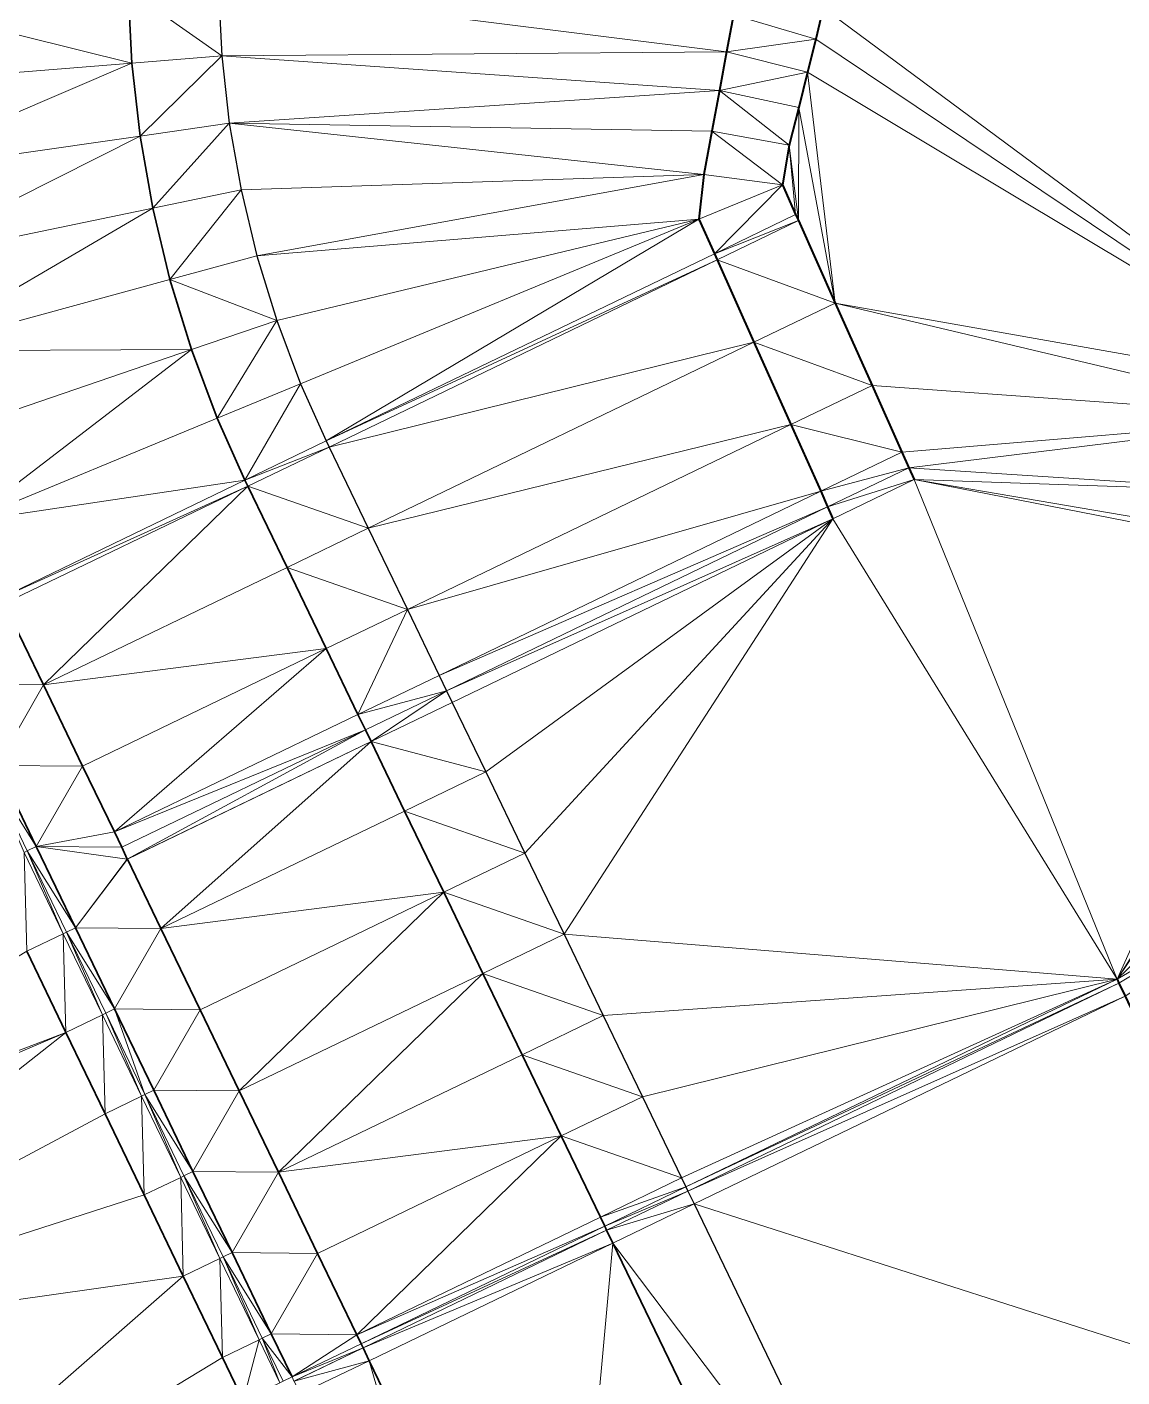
# Model space of a CAD drawing. Header units: metres. Extents: x 246428 to 246884, y 7418966 to 7419490.
# Drawn here: x 246544.58 to 246556.72, y 7419355.31 to 7419370.28 of the extents above; entities that cross this region are included whole.
import ezdxf

# ---------------------------------------------------------------- set-up
doc = ezdxf.new("R2010")
doc.units = ezdxf.units.M
doc.linetypes.add('blank name', pattern=[0])
doc.linetypes.add('HIDDEN', pattern=[9.525, 6.35, -3.175])
doc.layers.add('_12D_UNMAPPED', color=7, linetype='Continuous')
for name, color, linetype, lineweight in [('BATTER', 250, 'HIDDEN', 25), ('DRAINAGE_SWALE', 7, 'CHANNEL_DASHDOT_X4', 40), ('MISC_PATHS', 7, 'Continuous', 35)]:
    doc.layers.add(name, color=color, linetype=linetype, lineweight=lineweight)
for name, color, linetype, lineweight, true_color in [('KERB_BACK', 7, 'Continuous', 35, 0x5fd2ff), ('KERB_LINE', 7, 'Continuous', 18, 0xb9b9b9), ('KERB_LIP', 7, 'Continuous', 35, 0x5fd2ff), ('KERB_TOP', 7, 'Continuous', 18, 0xb9b9b9)]:
    doc.layers.add(name, color=color, linetype=linetype, lineweight=lineweight, true_color=true_color)
doc.styles.get("Standard").update_dxf_attribs({"font": 'romans.shx', "width": 0.65})
doc.linetypes.add('CHANNEL_DASHDOT_X4', pattern='A,6,-1,1,-1,0.004,[">",Standard,S=4,R=0,X=0,Y=-1.7144],0.004,1,-1,6,-1,1,-1', length=20.008)

msp = doc.modelspace()

# ---------------------------------------------------------------- linework, layer by layer
at = {"layer": '_12D_UNMAPPED', "color": 3, "linetype": 'blank name', "lineweight": 0}
for points in [[(246553.407, 7419370.499, 30.728), (246561.942, 7419373.745, 31.855), (246559.17, 7419366.228, 31.696)], [(246545.7, 7419370.696, 31.762), (246546.7, 7419370.714, 31.752), (246546.737, 7419369.964, 31.742)], [(246546.7, 7419370.714, 31.752), (246552.41, 7419370.419, 30.708), (246552.334, 7419370.009, 30.682)], [(246546.737, 7419369.964, 31.742), (246546.7, 7419370.714, 31.752), (246552.334, 7419370.009, 30.682)], [(246542.701, 7419370.642, 31.822), (246545.7, 7419370.696, 31.762), (246545.74, 7419369.884, 31.752)], [(246542.75, 7419369.644, 31.812), (246542.701, 7419370.642, 31.822), (246545.74, 7419369.884, 31.752)], [(246545.74, 7419369.884, 31.752), (246545.7, 7419370.696, 31.762), (246546.737, 7419369.964, 31.742)], [(246552.334, 7419370.009, 30.682), (246552.41, 7419370.419, 30.708), (246553.324, 7419370.15, 30.702)], [(246552.41, 7419370.419, 30.708), (246553.407, 7419370.499, 30.728), (246553.324, 7419370.15, 30.702)], [(246553.324, 7419370.15, 30.702), (246553.407, 7419370.499, 30.728), (246559.17, 7419366.228, 31.696)], [(246552.334, 7419370.009, 30.682), (246553.324, 7419370.15, 30.702), (246553.234, 7419369.783, 30.675)], [(246553.234, 7419369.783, 30.675), (246553.324, 7419370.15, 30.702), (246559.17, 7419366.228, 31.696)], [(246545.83, 7419369.076, 31.742), (246545.74, 7419369.884, 31.752), (246546.737, 7419369.964, 31.742)], [(246545.83, 7419369.076, 31.742), (246546.737, 7419369.964, 31.742), (246546.82, 7419369.218, 31.732)], [(246546.737, 7419369.964, 31.742), (246552.334, 7419370.009, 30.682), (246552.255, 7419369.58, 30.655)], [(246546.82, 7419369.218, 31.732), (246546.737, 7419369.964, 31.742), (246552.255, 7419369.58, 30.655)], [(246552.255, 7419369.58, 30.655), (246552.334, 7419370.009, 30.682), (246553.234, 7419369.783, 30.675)], [(246542.861, 7419368.65, 31.802), (246542.75, 7419369.644, 31.812), (246545.74, 7419369.884, 31.752)], [(246542.861, 7419368.65, 31.802), (246545.74, 7419369.884, 31.752), (246545.83, 7419369.076, 31.742)], [(246552.255, 7419369.58, 30.655), (246553.234, 7419369.783, 30.675), (246553.137, 7419369.393, 30.646)], [(246553.137, 7419369.393, 30.646), (246553.234, 7419369.783, 30.675), (246553.54, 7419367.224, 30.49)], [(246553.54, 7419367.224, 30.49), (246553.234, 7419369.783, 30.675), (246559.17, 7419366.228, 31.696)], [(246546.82, 7419369.218, 31.732), (246552.255, 7419369.58, 30.655), (246552.172, 7419369.129, 30.626)], [(246552.172, 7419369.129, 30.626), (246552.255, 7419369.58, 30.655), (246553.03, 7419368.974, 30.615)], [(246552.255, 7419369.58, 30.655), (246553.137, 7419369.393, 30.646), (246553.03, 7419368.974, 30.615)], [(246553.03, 7419368.974, 30.615), (246553.137, 7419369.393, 30.646), (246553.132, 7419368.138, 30.553)], [(246553.132, 7419368.138, 30.553), (246553.137, 7419369.393, 30.646), (246553.54, 7419367.224, 30.49)], [(246545.971, 7419368.275, 31.732), (246545.83, 7419369.076, 31.742), (246546.82, 7419369.218, 31.732)], [(246545.971, 7419368.275, 31.732), (246546.82, 7419369.218, 31.732), (246546.95, 7419368.478, 31.722)], [(246546.95, 7419368.478, 31.722), (246546.82, 7419369.218, 31.732), (246552.084, 7419368.65, 30.595)], [(246546.82, 7419369.218, 31.732), (246552.172, 7419369.129, 30.626), (246552.084, 7419368.65, 30.595)], [(246543.034, 7419367.665, 31.792), (246542.861, 7419368.65, 31.802), (246545.83, 7419369.076, 31.742)], [(246543.034, 7419367.665, 31.792), (246545.83, 7419369.076, 31.742), (246545.971, 7419368.275, 31.732)], [(246552.084, 7419368.65, 30.595), (246552.172, 7419369.129, 30.626), (246552.954, 7419368.535, 30.584)], [(246552.172, 7419369.129, 30.626), (246553.03, 7419368.974, 30.615), (246552.954, 7419368.535, 30.584)], [(246552.954, 7419368.535, 30.584), (246553.03, 7419368.974, 30.615), (246553.101, 7419368.205, 30.557)], [(246553.101, 7419368.205, 30.557), (246553.03, 7419368.974, 30.615), (246553.132, 7419368.138, 30.553)], [(246547.125, 7419367.749, 31.712), (246546.95, 7419368.478, 31.722), (246552.084, 7419368.65, 30.595)], [(246547.125, 7419367.749, 31.712), (246552.084, 7419368.65, 30.595), (246552.029, 7419368.154, 30.564)], [(246552.029, 7419368.154, 30.564), (246552.084, 7419368.65, 30.595), (246552.954, 7419368.535, 30.584)], [(246546.161, 7419367.485, 31.722), (246545.971, 7419368.275, 31.732), (246546.95, 7419368.478, 31.722)], [(246546.161, 7419367.485, 31.722), (246546.95, 7419368.478, 31.722), (246547.125, 7419367.749, 31.712)], [(246552.201, 7419367.771, 30.537), (246552.029, 7419368.154, 30.564), (246552.954, 7419368.535, 30.584)], [(246552.201, 7419367.771, 30.537), (246552.954, 7419368.535, 30.584), (246553.101, 7419368.205, 30.557)], [(246543.267, 7419366.693, 31.782), (246543.034, 7419367.665, 31.792), (246545.971, 7419368.275, 31.732)], [(246543.267, 7419366.693, 31.782), (246545.971, 7419368.275, 31.732), (246546.161, 7419367.485, 31.722)], [(246552.201, 7419367.771, 30.537), (246553.101, 7419368.205, 30.557), (246553.132, 7419368.138, 30.553)], [(246547.346, 7419367.031, 31.702), (246547.125, 7419367.749, 31.712), (246552.029, 7419368.154, 30.564)], [(246547.611, 7419366.329, 31.692), (246547.346, 7419367.031, 31.702), (246552.029, 7419368.154, 30.564)], [(246547.895, 7419365.694, 31.683), (246547.611, 7419366.329, 31.692), (246552.029, 7419368.154, 30.564)], [(246547.895, 7419365.694, 31.683), (246552.029, 7419368.154, 30.564), (246552.201, 7419367.771, 30.537)], [(246552.231, 7419367.703, 30.533), (246552.201, 7419367.771, 30.537), (246553.132, 7419368.138, 30.553)], [(246552.231, 7419367.703, 30.533), (246553.132, 7419368.138, 30.553), (246553.54, 7419367.224, 30.49)], [(246546.161, 7419367.485, 31.722), (246547.125, 7419367.749, 31.712), (246547.346, 7419367.031, 31.702)], [(246547.895, 7419365.694, 31.683), (246552.201, 7419367.771, 30.537), (246552.231, 7419367.703, 30.533)], [(246547.927, 7419365.627, 31.682), (246547.895, 7419365.694, 31.683), (246552.231, 7419367.703, 30.533)], [(246547.927, 7419365.627, 31.682), (246552.231, 7419367.703, 30.533), (246552.639, 7419366.79, 30.47)], [(246552.639, 7419366.79, 30.47), (246552.231, 7419367.703, 30.533), (246553.54, 7419367.224, 30.49)], [(246543.267, 7419366.693, 31.782), (246546.161, 7419367.485, 31.722), (246546.4, 7419366.708, 31.712)], [(246546.4, 7419366.708, 31.712), (246546.161, 7419367.485, 31.722), (246547.346, 7419367.031, 31.702)], [(246552.639, 7419366.79, 30.47), (246553.54, 7419367.224, 30.49), (246553.949, 7419366.311, 30.475)], [(246553.949, 7419366.311, 30.475), (246553.54, 7419367.224, 30.49), (246558.88, 7419365.956, 31.695)], [(246558.88, 7419365.956, 31.695), (246553.54, 7419367.224, 30.49), (246559.17, 7419366.228, 31.696)], [(246546.686, 7419365.947, 31.702), (246546.4, 7419366.708, 31.712), (246547.346, 7419367.031, 31.702)], [(246546.686, 7419365.947, 31.702), (246547.346, 7419367.031, 31.702), (246547.611, 7419366.329, 31.692)], [(246543.561, 7419365.737, 31.772), (246543.267, 7419366.693, 31.782), (246546.4, 7419366.708, 31.712)], [(246543.914, 7419364.802, 31.762), (246543.561, 7419365.737, 31.772), (246546.4, 7419366.708, 31.712)], [(246543.914, 7419364.802, 31.762), (246546.4, 7419366.708, 31.712), (246546.686, 7419365.947, 31.702)], [(246548.361, 7419364.727, 31.672), (246547.927, 7419365.627, 31.682), (246552.639, 7419366.79, 30.47)], [(246548.361, 7419364.727, 31.672), (246552.639, 7419366.79, 30.47), (246553.048, 7419365.877, 30.455)], [(246553.048, 7419365.877, 30.455), (246552.639, 7419366.79, 30.47), (246553.949, 7419366.311, 30.475)], [(246546.994, 7419365.26, 31.693), (246546.686, 7419365.947, 31.702), (246547.611, 7419366.329, 31.692)], [(246546.994, 7419365.26, 31.693), (246547.611, 7419366.329, 31.692), (246547.895, 7419365.694, 31.683)], [(246553.048, 7419365.877, 30.455), (246553.949, 7419366.311, 30.475), (246554.28, 7419365.57, 30.5)], [(246554.28, 7419365.57, 30.5), (246553.949, 7419366.311, 30.475), (246558.88, 7419365.956, 31.695)], [(246543.914, 7419364.802, 31.762), (246546.686, 7419365.947, 31.702), (246546.994, 7419365.26, 31.693)], [(246554.357, 7419365.398, 30.503), (246554.28, 7419365.57, 30.5), (246558.88, 7419365.956, 31.695)], [(246558.59, 7419365.121, 31.692), (246554.357, 7419365.398, 30.503), (246558.88, 7419365.956, 31.695)], [(246548.795, 7419363.826, 31.662), (246548.361, 7419364.727, 31.672), (246553.048, 7419365.877, 30.455)], [(246548.795, 7419363.826, 31.662), (246553.048, 7419365.877, 30.455), (246553.379, 7419365.136, 30.48)], [(246553.379, 7419365.136, 30.48), (246553.048, 7419365.877, 30.455), (246554.28, 7419365.57, 30.5)], [(246546.994, 7419365.26, 31.693), (246547.895, 7419365.694, 31.683), (246547.927, 7419365.627, 31.682)], [(246547.026, 7419365.193, 31.692), (246546.994, 7419365.26, 31.693), (246547.927, 7419365.627, 31.682)], [(246547.026, 7419365.193, 31.692), (246547.927, 7419365.627, 31.682), (246548.361, 7419364.727, 31.672)], [(246553.379, 7419365.136, 30.48), (246554.28, 7419365.57, 30.5), (246554.357, 7419365.398, 30.503)], [(246553.456, 7419364.964, 30.483), (246553.379, 7419365.136, 30.48), (246554.357, 7419365.398, 30.503)], [(246553.456, 7419364.964, 30.483), (246554.357, 7419365.398, 30.503), (246554.416, 7419365.266, 30.506)], [(246554.416, 7419365.266, 30.506), (246554.357, 7419365.398, 30.503), (246558.59, 7419365.121, 31.692)], [(246544.292, 7419363.956, 31.753), (246543.914, 7419364.802, 31.762), (246546.994, 7419365.26, 31.693)], [(246544.292, 7419363.956, 31.753), (246546.994, 7419365.26, 31.693), (246547.026, 7419365.193, 31.692)], [(246544.324, 7419363.89, 31.752), (246544.292, 7419363.956, 31.753), (246547.026, 7419365.193, 31.692)], [(246544.758, 7419362.989, 31.742), (246544.324, 7419363.89, 31.752), (246547.026, 7419365.193, 31.692)], [(246544.758, 7419362.989, 31.742), (246547.026, 7419365.193, 31.692), (246547.46, 7419364.292, 31.682)], [(246547.46, 7419364.292, 31.682), (246547.026, 7419365.193, 31.692), (246548.361, 7419364.727, 31.672)], [(246553.515, 7419364.832, 30.486), (246553.456, 7419364.964, 30.483), (246554.416, 7419365.266, 30.506)], [(246553.515, 7419364.832, 30.486), (246554.416, 7419365.266, 30.506), (246556.665, 7419359.726, 31.054)], [(246554.416, 7419365.266, 30.506), (246558.781, 7419364.414, 31.685), (246556.665, 7419359.726, 31.054)], [(246558.781, 7419364.414, 31.685), (246554.416, 7419365.266, 30.506), (246558.724, 7419364.533, 31.689)], [(246558.724, 7419364.533, 31.689), (246554.416, 7419365.266, 30.506), (246558.59, 7419365.121, 31.692)], [(246549.148, 7419363.095, 31.654), (246548.795, 7419363.826, 31.662), (246553.379, 7419365.136, 30.48)], [(246549.148, 7419363.095, 31.654), (246553.379, 7419365.136, 30.48), (246553.456, 7419364.964, 30.483)], [(246549.23, 7419362.925, 31.656), (246549.148, 7419363.095, 31.654), (246553.456, 7419364.964, 30.483)], [(246549.23, 7419362.925, 31.656), (246553.456, 7419364.964, 30.483), (246553.515, 7419364.832, 30.486)], [(246547.46, 7419364.292, 31.682), (246548.361, 7419364.727, 31.672), (246548.795, 7419363.826, 31.662)], [(246549.292, 7419362.795, 31.658), (246549.23, 7419362.925, 31.656), (246553.515, 7419364.832, 30.486)], [(246549.292, 7419362.795, 31.658), (246549.292, 7419362.795, 31.658), (246553.515, 7419364.832, 30.486)], [(246549.664, 7419362.025, 31.666), (246549.292, 7419362.795, 31.658), (246553.515, 7419364.832, 30.486)], [(246550.099, 7419361.124, 31.676), (246549.664, 7419362.025, 31.666), (246553.515, 7419364.832, 30.486)], [(246550.533, 7419360.223, 31.686), (246550.099, 7419361.124, 31.676), (246553.515, 7419364.832, 30.486)], [(246550.533, 7419360.223, 31.686), (246553.515, 7419364.832, 30.486), (246556.665, 7419359.726, 31.054)], [(246558.781, 7419364.414, 31.685), (246559.16, 7419363.629, 31.655), (246556.665, 7419359.726, 31.054)], [(246544.758, 7419362.989, 31.742), (246547.46, 7419364.292, 31.682), (246547.895, 7419363.392, 31.672)], [(246547.895, 7419363.392, 31.672), (246547.46, 7419364.292, 31.682), (246548.795, 7419363.826, 31.662)], [(246543.81, 7419362.998, 31.693), (246544.324, 7419363.89, 31.752), (246544.758, 7419362.989, 31.742)], [(246548.247, 7419362.661, 31.664), (246547.895, 7419363.392, 31.672), (246548.795, 7419363.826, 31.662)], [(246548.247, 7419362.661, 31.664), (246548.795, 7419363.826, 31.662), (246549.148, 7419363.095, 31.654)], [(246559.16, 7419363.629, 31.655), (246559.216, 7419363.513, 31.657), (246556.665, 7419359.726, 31.054)], [(246545.192, 7419362.088, 31.732), (246544.758, 7419362.989, 31.742), (246547.895, 7419363.392, 31.672)], [(246545.545, 7419361.358, 31.724), (246545.192, 7419362.088, 31.732), (246547.895, 7419363.392, 31.672)], [(246545.545, 7419361.358, 31.724), (246547.895, 7419363.392, 31.672), (246548.247, 7419362.661, 31.664)], [(246559.216, 7419363.513, 31.657), (246559.65, 7419362.612, 31.672), (246556.665, 7419359.726, 31.054)], [(246548.247, 7419362.661, 31.664), (246549.148, 7419363.095, 31.654), (246549.23, 7419362.925, 31.656)], [(246544.245, 7419362.097, 31.703), (246543.81, 7419362.998, 31.693), (246544.758, 7419362.989, 31.742)], [(246544.245, 7419362.097, 31.703), (246544.758, 7419362.989, 31.742), (246545.192, 7419362.088, 31.732)], [(246548.329, 7419362.491, 31.666), (246548.247, 7419362.661, 31.664), (246549.23, 7419362.925, 31.656)], [(246548.392, 7419362.361, 31.668), (246548.329, 7419362.491, 31.666), (246549.23, 7419362.925, 31.656)], [(246548.392, 7419362.361, 31.668), (246549.23, 7419362.925, 31.656), (246549.292, 7419362.795, 31.658)], [(246548.392, 7419362.361, 31.668), (246548.392, 7419362.361, 31.668), (246549.292, 7419362.795, 31.658)], [(246548.392, 7419362.361, 31.668), (246549.292, 7419362.795, 31.658), (246549.292, 7419362.795, 31.658)], [(246548.392, 7419362.361, 31.668), (246549.292, 7419362.795, 31.658), (246549.664, 7419362.025, 31.666)], [(246545.545, 7419361.358, 31.724), (246548.247, 7419362.661, 31.664), (246548.329, 7419362.491, 31.666)], [(246545.627, 7419361.188, 31.726), (246545.545, 7419361.358, 31.724), (246548.329, 7419362.491, 31.666)], [(246545.689, 7419361.058, 31.728), (246545.627, 7419361.188, 31.726), (246548.329, 7419362.491, 31.666)], [(246545.689, 7419361.058, 31.728), (246548.329, 7419362.491, 31.666), (246548.392, 7419362.361, 31.668)], [(246559.65, 7419362.612, 31.672), (246560.085, 7419361.711, 31.687), (246556.665, 7419359.726, 31.054)], [(246545.69, 7419361.058, 31.728), (246545.689, 7419361.058, 31.728), (246548.392, 7419362.361, 31.668)], [(246546.061, 7419360.287, 31.736), (246545.69, 7419361.058, 31.728), (246548.392, 7419362.361, 31.668)], [(246545.69, 7419361.058, 31.728), (246548.392, 7419362.361, 31.668), (246548.392, 7419362.361, 31.668)], [(246546.061, 7419360.287, 31.736), (246548.392, 7419362.361, 31.668), (246548.763, 7419361.59, 31.676)], [(246548.763, 7419361.59, 31.676), (246548.392, 7419362.361, 31.668), (246549.664, 7419362.025, 31.666)], [(246544.146, 7419362.049, 31.703), (246544.245, 7419362.097, 31.703), (246544.679, 7419361.196, 31.713)], [(246544.544, 7419361.131, 31.563), (246544.146, 7419362.049, 31.703), (246544.58, 7419361.148, 31.713)], [(246544.58, 7419361.148, 31.713), (246544.146, 7419362.049, 31.703), (246544.679, 7419361.196, 31.713)], [(246544.679, 7419361.196, 31.713), (246544.245, 7419362.097, 31.703), (246545.192, 7419362.088, 31.732)], [(246544.679, 7419361.196, 31.713), (246545.192, 7419362.088, 31.732), (246545.545, 7419361.358, 31.724)], [(246548.763, 7419361.59, 31.676), (246549.664, 7419362.025, 31.666), (246550.099, 7419361.124, 31.676)], [(246546.061, 7419360.287, 31.736), (246548.763, 7419361.59, 31.676), (246549.198, 7419360.689, 31.686)], [(246549.198, 7419360.689, 31.686), (246548.763, 7419361.59, 31.676), (246550.099, 7419361.124, 31.676)], [(246556.665, 7419359.726, 31.054), (246560.085, 7419361.711, 31.687), (246556.665, 7419359.726, 31.054)], [(246556.665, 7419359.726, 31.054), (246560.085, 7419361.711, 31.687), (246556.665, 7419359.726, 31.054)], [(246556.665, 7419359.726, 31.054), (246560.085, 7419361.711, 31.687), (246556.686, 7419359.681, 31.054)], [(246556.686, 7419359.681, 31.054), (246560.085, 7419361.711, 31.687), (246556.687, 7419359.681, 31.054)], [(246556.687, 7419359.681, 31.054), (246560.085, 7419361.711, 31.687), (246556.754, 7419359.538, 31.056)], [(246544.679, 7419361.196, 31.713), (246545.545, 7419361.358, 31.724), (246545.627, 7419361.188, 31.726)], [(246544.978, 7419360.23, 31.573), (246544.544, 7419361.131, 31.563), (246544.58, 7419361.148, 31.713)], [(246544.573, 7419360.035, 31.598), (246544.544, 7419361.131, 31.563), (246544.978, 7419360.23, 31.573)], [(246544.58, 7419361.148, 31.713), (246544.679, 7419361.196, 31.713), (246545.113, 7419360.296, 31.723)], [(246545.014, 7419360.248, 31.723), (246544.58, 7419361.148, 31.713), (246545.113, 7419360.296, 31.723)], [(246544.978, 7419360.23, 31.573), (246544.58, 7419361.148, 31.713), (246545.014, 7419360.248, 31.723)], [(246545.113, 7419360.296, 31.723), (246544.679, 7419361.196, 31.713), (246545.689, 7419361.058, 31.728)], [(246544.679, 7419361.196, 31.713), (246545.627, 7419361.188, 31.726), (246545.689, 7419361.058, 31.728)], [(246549.198, 7419360.689, 31.686), (246550.099, 7419361.124, 31.676), (246550.533, 7419360.223, 31.686)], [(246545.113, 7419360.296, 31.723), (246545.689, 7419361.058, 31.728), (246545.69, 7419361.058, 31.728)], [(246545.113, 7419360.296, 31.723), (246545.69, 7419361.058, 31.728), (246546.061, 7419360.287, 31.736)], [(246546.496, 7419359.386, 31.746), (246546.061, 7419360.287, 31.736), (246549.198, 7419360.689, 31.686)], [(246546.93, 7419358.486, 31.756), (246546.496, 7419359.386, 31.746), (246549.198, 7419360.689, 31.686)], [(246546.93, 7419358.486, 31.756), (246549.198, 7419360.689, 31.686), (246549.632, 7419359.789, 31.696)], [(246549.632, 7419359.789, 31.696), (246549.198, 7419360.689, 31.686), (246550.533, 7419360.223, 31.686)], [(246545.007, 7419359.134, 31.608), (246544.573, 7419360.035, 31.598), (246544.978, 7419360.23, 31.573)], [(246545.413, 7419359.33, 31.583), (246544.978, 7419360.23, 31.573), (246545.014, 7419360.248, 31.723)], [(246545.007, 7419359.134, 31.608), (246544.978, 7419360.23, 31.573), (246545.413, 7419359.33, 31.583)], [(246545.014, 7419360.248, 31.723), (246545.113, 7419360.296, 31.723), (246545.548, 7419359.395, 31.733)], [(246545.449, 7419359.347, 31.733), (246545.014, 7419360.248, 31.723), (246545.548, 7419359.395, 31.733)], [(246545.413, 7419359.33, 31.583), (246545.014, 7419360.248, 31.723), (246545.449, 7419359.347, 31.733)], [(246545.548, 7419359.395, 31.733), (246545.113, 7419360.296, 31.723), (246546.061, 7419360.287, 31.736)], [(246545.548, 7419359.395, 31.733), (246546.061, 7419360.287, 31.736), (246546.496, 7419359.386, 31.746)], [(246549.632, 7419359.789, 31.696), (246550.533, 7419360.223, 31.686), (246550.967, 7419359.322, 31.696)], [(246550.967, 7419359.322, 31.696), (246550.533, 7419360.223, 31.686), (246556.665, 7419359.726, 31.054)], [(246539.804, 7419357.146, 31.77), (246544.573, 7419360.035, 31.598), (246545.007, 7419359.134, 31.608)], [(246547.364, 7419357.585, 31.766), (246546.93, 7419358.486, 31.756), (246549.632, 7419359.789, 31.696)], [(246547.364, 7419357.585, 31.766), (246549.632, 7419359.789, 31.696), (246550.067, 7419358.888, 31.706)], [(246550.067, 7419358.888, 31.706), (246549.632, 7419359.789, 31.696), (246550.967, 7419359.322, 31.696)], [(246551.402, 7419358.422, 31.706), (246550.967, 7419359.322, 31.696), (246556.665, 7419359.726, 31.054)], [(246551.836, 7419357.521, 31.716), (246551.402, 7419358.422, 31.706), (246556.665, 7419359.726, 31.054)], [(246551.884, 7419357.421, 31.717), (246551.836, 7419357.521, 31.716), (246556.665, 7419359.726, 31.054)], [(246551.884, 7419357.421, 31.717), (246556.665, 7419359.726, 31.054), (246556.686, 7419359.681, 31.054)], [(246551.884, 7419357.421, 31.717), (246556.665, 7419359.726, 31.054), (246556.665, 7419359.726, 31.054)], [(246551.884, 7419357.421, 31.717), (246551.884, 7419357.421, 31.717), (246556.665, 7419359.726, 31.054)], [(246551.906, 7419357.376, 31.718), (246551.884, 7419357.421, 31.717), (246556.686, 7419359.681, 31.054)], [(246551.906, 7419357.376, 31.718), (246551.906, 7419357.376, 31.718), (246556.687, 7419359.681, 31.054)], [(246551.906, 7419357.376, 31.718), (246556.686, 7419359.681, 31.054), (246556.687, 7419359.681, 31.054)], [(246551.906, 7419357.376, 31.718), (246556.687, 7419359.681, 31.054), (246556.754, 7419359.538, 31.056)], [(246556.665, 7419359.726, 31.054), (246556.665, 7419359.726, 31.054), (246556.665, 7419359.726, 31.054)], [(246551.975, 7419357.233, 31.719), (246551.906, 7419357.376, 31.718), (246556.754, 7419359.538, 31.056)], [(246558.887, 7419355.015, 31.112), (246551.975, 7419357.233, 31.719), (246556.754, 7419359.538, 31.056)], [(246545.442, 7419358.233, 31.618), (246545.007, 7419359.134, 31.608), (246545.413, 7419359.33, 31.583)], [(246545.847, 7419358.429, 31.593), (246545.413, 7419359.33, 31.583), (246545.449, 7419359.347, 31.733)], [(246545.847, 7419358.429, 31.593), (246545.442, 7419358.233, 31.618), (246545.413, 7419359.33, 31.583)], [(246545.883, 7419358.446, 31.743), (246545.449, 7419359.347, 31.733), (246545.548, 7419359.395, 31.733)], [(246545.883, 7419358.446, 31.743), (246545.847, 7419358.429, 31.593), (246545.449, 7419359.347, 31.733)], [(246545.982, 7419358.494, 31.743), (246545.883, 7419358.446, 31.743), (246545.548, 7419359.395, 31.733)], [(246545.982, 7419358.494, 31.743), (246545.548, 7419359.395, 31.733), (246546.496, 7419359.386, 31.746)], [(246546.93, 7419358.486, 31.756), (246545.982, 7419358.494, 31.743), (246546.496, 7419359.386, 31.746)], [(246551.402, 7419358.422, 31.706), (246550.067, 7419358.888, 31.706), (246550.967, 7419359.322, 31.696)], [(246539.895, 7419356.958, 31.772), (246539.804, 7419357.146, 31.77), (246545.007, 7419359.134, 31.608)], [(246540.542, 7419355.617, 31.787), (246539.895, 7419356.958, 31.772), (246545.007, 7419359.134, 31.608)], [(246545.442, 7419358.233, 31.618), (246540.542, 7419355.617, 31.787), (246545.007, 7419359.134, 31.608)], [(246550.501, 7419357.987, 31.716), (246547.364, 7419357.585, 31.766), (246550.067, 7419358.888, 31.706)], [(246551.402, 7419358.422, 31.706), (246550.501, 7419357.987, 31.716), (246550.067, 7419358.888, 31.706)], [(246545.876, 7419357.333, 31.628), (246545.442, 7419358.233, 31.618), (246545.847, 7419358.429, 31.593)], [(246546.281, 7419357.528, 31.603), (246545.847, 7419358.429, 31.593), (246545.883, 7419358.446, 31.743)], [(246545.876, 7419357.333, 31.628), (246545.847, 7419358.429, 31.593), (246546.281, 7419357.528, 31.603)], [(246545.883, 7419358.446, 31.743), (246545.982, 7419358.494, 31.743), (246546.417, 7419357.593, 31.753)], [(246546.281, 7419357.528, 31.603), (246545.883, 7419358.446, 31.743), (246546.317, 7419357.546, 31.753)], [(246546.317, 7419357.546, 31.753), (246545.883, 7419358.446, 31.743), (246546.417, 7419357.593, 31.753)], [(246546.417, 7419357.593, 31.753), (246545.982, 7419358.494, 31.743), (246546.93, 7419358.486, 31.756)], [(246546.417, 7419357.593, 31.753), (246546.93, 7419358.486, 31.756), (246547.364, 7419357.585, 31.766)], [(246550.501, 7419357.987, 31.716), (246551.402, 7419358.422, 31.706), (246551.836, 7419357.521, 31.716)], [(246540.542, 7419355.617, 31.787), (246545.442, 7419358.233, 31.618), (246545.876, 7419357.333, 31.628)], [(246540.542, 7419355.617, 31.787), (246540.542, 7419355.617, 31.787), (246545.442, 7419358.233, 31.618)], [(246547.799, 7419356.684, 31.776), (246547.364, 7419357.585, 31.766), (246550.501, 7419357.987, 31.716)], [(246548.233, 7419355.783, 31.786), (246547.799, 7419356.684, 31.776), (246550.501, 7419357.987, 31.716)], [(246548.233, 7419355.783, 31.786), (246550.501, 7419357.987, 31.716), (246550.935, 7419357.087, 31.726)], [(246550.935, 7419357.087, 31.726), (246550.501, 7419357.987, 31.716), (246551.836, 7419357.521, 31.716)], [(246546.31, 7419356.432, 31.638), (246545.876, 7419357.333, 31.628), (246546.281, 7419357.528, 31.603)], [(246546.716, 7419356.627, 31.613), (246546.281, 7419357.528, 31.603), (246546.317, 7419357.546, 31.753)], [(246546.31, 7419356.432, 31.638), (246546.281, 7419357.528, 31.603), (246546.716, 7419356.627, 31.613)], [(246546.317, 7419357.546, 31.753), (246546.417, 7419357.593, 31.753), (246546.851, 7419356.693, 31.763)], [(246546.716, 7419356.627, 31.613), (246546.317, 7419357.546, 31.753), (246546.752, 7419356.645, 31.763)], [(246546.752, 7419356.645, 31.763), (246546.317, 7419357.546, 31.753), (246546.851, 7419356.693, 31.763)], [(246546.851, 7419356.693, 31.763), (246546.417, 7419357.593, 31.753), (246547.364, 7419357.585, 31.766)], [(246546.851, 7419356.693, 31.763), (246547.364, 7419357.585, 31.766), (246547.799, 7419356.684, 31.776)], [(246550.935, 7419357.087, 31.726), (246551.836, 7419357.521, 31.716), (246551.884, 7419357.421, 31.717)], [(246550.984, 7419356.986, 31.727), (246550.935, 7419357.087, 31.726), (246551.884, 7419357.421, 31.717)], [(246550.984, 7419356.986, 31.727), (246551.884, 7419357.421, 31.717), (246551.884, 7419357.421, 31.717)], [(246550.984, 7419356.986, 31.727), (246550.984, 7419356.986, 31.727), (246551.884, 7419357.421, 31.717)], [(246550.984, 7419356.986, 31.727), (246551.884, 7419357.421, 31.717), (246551.906, 7419357.376, 31.718)], [(246550.984, 7419356.986, 31.727), (246551.884, 7419357.421, 31.717), (246551.884, 7419357.421, 31.717)], [(246551.836, 7419357.521, 31.716), (246551.884, 7419357.421, 31.717), (246551.884, 7419357.421, 31.717)], [(246551.884, 7419357.421, 31.717), (246551.884, 7419357.421, 31.717), (246551.884, 7419357.421, 31.717)], [(246551.884, 7419357.421, 31.717), (246551.884, 7419357.421, 31.717), (246551.884, 7419357.421, 31.717)], [(246551.884, 7419357.421, 31.717), (246551.884, 7419357.421, 31.717), (246551.884, 7419357.421, 31.717)], [(246551.884, 7419357.421, 31.717), (246551.884, 7419357.421, 31.717), (246551.906, 7419357.376, 31.718)], [(246540.542, 7419355.617, 31.787), (246545.876, 7419357.333, 31.628), (246546.31, 7419356.432, 31.638)], [(246551.005, 7419356.941, 31.728), (246550.984, 7419356.986, 31.727), (246551.906, 7419357.376, 31.718)], [(246551.005, 7419356.941, 31.728), (246551.005, 7419356.941, 31.728), (246551.906, 7419357.376, 31.718)], [(246551.005, 7419356.941, 31.728), (246551.906, 7419357.376, 31.718), (246551.906, 7419357.376, 31.718)], [(246551.005, 7419356.941, 31.728), (246551.906, 7419357.376, 31.718), (246551.975, 7419357.233, 31.719)], [(246551.074, 7419356.799, 31.729), (246551.005, 7419356.941, 31.728), (246551.975, 7419357.233, 31.719)], [(246551.074, 7419356.799, 31.729), (246551.975, 7419357.233, 31.719), (246554.147, 7419352.729, 31.769)], [(246554.147, 7419352.729, 31.769), (246551.975, 7419357.233, 31.719), (246558.887, 7419355.015, 31.112)], [(246548.233, 7419355.783, 31.786), (246550.935, 7419357.087, 31.726), (246550.984, 7419356.986, 31.727)], [(246550.935, 7419357.087, 31.726), (246550.984, 7419356.986, 31.727), (246550.984, 7419356.986, 31.727)], [(246548.281, 7419355.683, 31.787), (246548.233, 7419355.783, 31.786), (246550.984, 7419356.986, 31.727)], [(246548.281, 7419355.683, 31.787), (246550.984, 7419356.986, 31.727), (246551.005, 7419356.941, 31.728)], [(246548.281, 7419355.683, 31.787), (246550.984, 7419356.986, 31.727), (246550.984, 7419356.986, 31.727)], [(246548.281, 7419355.683, 31.787), (246548.281, 7419355.683, 31.787), (246550.984, 7419356.986, 31.727)], [(246548.281, 7419355.683, 31.787), (246550.984, 7419356.986, 31.727), (246550.984, 7419356.986, 31.727)], [(246548.303, 7419355.638, 31.788), (246548.281, 7419355.683, 31.787), (246551.005, 7419356.941, 31.728)], [(246548.303, 7419355.638, 31.788), (246548.303, 7419355.638, 31.788), (246551.005, 7419356.941, 31.728)], [(246548.303, 7419355.638, 31.788), (246551.005, 7419356.941, 31.728), (246551.005, 7419356.941, 31.728)], [(246548.303, 7419355.638, 31.788), (246551.005, 7419356.941, 31.728), (246551.074, 7419356.799, 31.729)], [(246550.984, 7419356.986, 31.727), (246550.984, 7419356.986, 31.727), (246550.984, 7419356.986, 31.727)], [(246550.984, 7419356.986, 31.727), (246550.984, 7419356.986, 31.727), (246550.984, 7419356.986, 31.727)], [(246550.984, 7419356.986, 31.727), (246550.984, 7419356.986, 31.727), (246550.984, 7419356.986, 31.727)], [(246550.984, 7419356.986, 31.727), (246550.984, 7419356.986, 31.727), (246551.005, 7419356.941, 31.728)], [(246548.372, 7419355.495, 31.789), (246548.303, 7419355.638, 31.788), (246551.074, 7419356.799, 31.729)], [(246550.544, 7419350.992, 31.839), (246548.372, 7419355.495, 31.789), (246551.074, 7419356.799, 31.729)], [(246550.544, 7419350.992, 31.839), (246551.074, 7419356.799, 31.729), (246553.246, 7419352.295, 31.779)], [(246553.246, 7419352.295, 31.779), (246551.074, 7419356.799, 31.729), (246554.147, 7419352.729, 31.769)], [(246547.15, 7419355.727, 31.623), (246546.716, 7419356.627, 31.613), (246546.752, 7419356.645, 31.763)], [(246546.752, 7419356.645, 31.763), (246546.851, 7419356.693, 31.763), (246547.285, 7419355.792, 31.773)], [(246547.15, 7419355.727, 31.623), (246546.752, 7419356.645, 31.763), (246547.186, 7419355.744, 31.773)], [(246547.186, 7419355.744, 31.773), (246546.752, 7419356.645, 31.763), (246547.285, 7419355.792, 31.773)], [(246547.285, 7419355.792, 31.773), (246546.851, 7419356.693, 31.763), (246547.799, 7419356.684, 31.776)], [(246547.285, 7419355.792, 31.773), (246547.799, 7419356.684, 31.776), (246548.233, 7419355.783, 31.786)], [(246546.745, 7419355.531, 31.648), (246546.31, 7419356.432, 31.638), (246546.716, 7419356.627, 31.613)], [(246546.745, 7419355.531, 31.648), (246546.716, 7419356.627, 31.613), (246547.15, 7419355.727, 31.623)], [(246540.542, 7419355.617, 31.787), (246546.31, 7419356.432, 31.638), (246541.976, 7419352.643, 31.82)], [(246546.31, 7419356.432, 31.638), (246546.745, 7419355.531, 31.648), (246541.976, 7419352.643, 31.82)], [(246547.381, 7419355.249, 31.629), (246547.15, 7419355.727, 31.623), (246547.186, 7419355.744, 31.773)], [(246547.186, 7419355.744, 31.773), (246547.285, 7419355.792, 31.773), (246547.516, 7419355.314, 31.779)], [(246547.417, 7419355.266, 31.779), (246547.186, 7419355.744, 31.773), (246547.516, 7419355.314, 31.779)], [(246547.381, 7419355.249, 31.629), (246547.186, 7419355.744, 31.773), (246547.417, 7419355.266, 31.779)], [(246547.516, 7419355.314, 31.779), (246547.285, 7419355.792, 31.773), (246548.233, 7419355.783, 31.786)], [(246547.516, 7419355.314, 31.779), (246548.233, 7419355.783, 31.786), (246548.281, 7419355.683, 31.787)], [(246548.233, 7419355.783, 31.786), (246548.281, 7419355.683, 31.787), (246548.281, 7419355.683, 31.787)], [(246546.975, 7419355.053, 31.654), (246546.745, 7419355.531, 31.648), (246547.15, 7419355.727, 31.623)], [(246546.975, 7419355.053, 31.654), (246547.15, 7419355.727, 31.623), (246547.381, 7419355.249, 31.629)], [(246547.516, 7419355.314, 31.779), (246547.516, 7419355.314, 31.779), (246548.281, 7419355.683, 31.787)], [(246547.516, 7419355.314, 31.779), (246548.281, 7419355.683, 31.787), (246548.303, 7419355.638, 31.788)], [(246547.516, 7419355.314, 31.779), (246548.281, 7419355.683, 31.787), (246548.281, 7419355.683, 31.787)], [(246547.516, 7419355.314, 31.779), (246548.281, 7419355.683, 31.787), (246548.281, 7419355.683, 31.787)], [(246547.537, 7419355.269, 31.779), (246547.516, 7419355.314, 31.779), (246548.303, 7419355.638, 31.788)], [(246547.538, 7419355.269, 31.779), (246547.537, 7419355.269, 31.779), (246548.303, 7419355.638, 31.788)], [(246547.538, 7419355.269, 31.779), (246548.303, 7419355.638, 31.788), (246548.303, 7419355.638, 31.788)], [(246547.538, 7419355.269, 31.779), (246548.303, 7419355.638, 31.788), (246548.372, 7419355.495, 31.789)], [(246548.281, 7419355.683, 31.787), (246548.281, 7419355.683, 31.787), (246548.281, 7419355.683, 31.787)], [(246548.281, 7419355.683, 31.787), (246548.281, 7419355.683, 31.787), (246548.281, 7419355.683, 31.787)], [(246548.281, 7419355.683, 31.787), (246548.281, 7419355.683, 31.787), (246548.281, 7419355.683, 31.787)], [(246548.281, 7419355.683, 31.787), (246548.281, 7419355.683, 31.787), (246548.303, 7419355.638, 31.788)], [(246541.976, 7419352.643, 31.82), (246546.745, 7419355.531, 31.648), (246546.975, 7419355.053, 31.654)], [(246546.745, 7419355.531, 31.648), (246546.975, 7419355.053, 31.654), (246546.975, 7419355.053, 31.654)], [(246547.606, 7419355.126, 31.781), (246547.538, 7419355.269, 31.779), (246548.372, 7419355.495, 31.789)], [(246549.778, 7419350.623, 31.831), (246547.606, 7419355.126, 31.781), (246548.372, 7419355.495, 31.789)], [(246549.778, 7419350.623, 31.831), (246548.372, 7419355.495, 31.789), (246550.544, 7419350.992, 31.839)], [(246547.417, 7419355.266, 31.779), (246547.516, 7419355.314, 31.779), (246547.516, 7419355.314, 31.779)], [(246547.516, 7419355.314, 31.779), (246547.516, 7419355.314, 31.779), (246547.516, 7419355.314, 31.779)], [(246547.516, 7419355.314, 31.779), (246547.516, 7419355.314, 31.779), (246547.516, 7419355.314, 31.779)], [(246547.516, 7419355.314, 31.779), (246547.516, 7419355.314, 31.779), (246547.516, 7419355.314, 31.779)], [(246547.516, 7419355.314, 31.779), (246547.516, 7419355.314, 31.779), (246547.537, 7419355.269, 31.779)]]:
    msp.add_3dface(points, dxfattribs=at)
at = {"layer": 'BATTER'}
for points in [[(246546.7, 7419370.714, 31.752), (246546.737, 7419369.964, 31.742), (246546.82, 7419369.218, 31.732), (246546.95, 7419368.478, 31.722), (246547.125, 7419367.749, 31.712), (246547.346, 7419367.031, 31.702), (246547.611, 7419366.329, 31.692), (246547.895, 7419365.694, 31.683), (246547.927, 7419365.627, 31.682), (246548.361, 7419364.727, 31.672), (246548.795, 7419363.826, 31.662), (246549.148, 7419363.095, 31.654), (246549.23, 7419362.925, 31.656), (246549.292, 7419362.795, 31.658), (246549.292, 7419362.795, 31.658), (246549.664, 7419362.025, 31.666), (246550.099, 7419361.124, 31.676), (246550.533, 7419360.223, 31.686), (246550.967, 7419359.322, 31.696), (246551.402, 7419358.422, 31.706), (246551.836, 7419357.521, 31.716), (246551.884, 7419357.421, 31.717), (246551.884, 7419357.421, 31.717)], [(246551.884, 7419357.421, 31.717), (246551.884, 7419357.421, 31.717), (246551.884, 7419357.421, 31.717), (246551.906, 7419357.376, 31.718), (246551.906, 7419357.376, 31.718), (246551.975, 7419357.233, 31.719), (246554.147, 7419352.729, 31.769), (246556.228, 7419348.413, 31.817), (246556.228, 7419348.413, 31.817), (246556.319, 7419348.226, 31.819), (246558.49, 7419343.722, 31.869), (246558.834, 7419343.009, 31.877), (246558.834, 7419343.009, 31.877), (246560.572, 7419339.406, 31.917), (246560.572, 7419339.406, 31.917), (246560.662, 7419339.218, 31.919), (246562.834, 7419334.715, 31.969), (246564.916, 7419330.399, 32.017), (246564.916, 7419330.399, 32.017), (246565.006, 7419330.211, 32.019), (246565.996, 7419328.159, 32.042)]]:
    msp.add_polyline3d(points, dxfattribs=at)
at = {"layer": 'DRAINAGE_SWALE'}
for points in [[(246552.41, 7419370.419, 30.708), (246552.334, 7419370.009, 30.682), (246552.255, 7419369.58, 30.655), (246552.172, 7419369.129, 30.626), (246552.084, 7419368.65, 30.595), (246552.029, 7419368.154, 30.564), (246552.201, 7419367.771, 30.537), (246552.231, 7419367.703, 30.533), (246552.639, 7419366.79, 30.47), (246553.048, 7419365.877, 30.455), (246553.379, 7419365.136, 30.48), (246553.456, 7419364.964, 30.483), (246553.515, 7419364.832, 30.486)], [(246553.407, 7419370.499, 30.728), (246553.324, 7419370.15, 30.702), (246553.234, 7419369.783, 30.675), (246553.137, 7419369.393, 30.646), (246553.03, 7419368.974, 30.615), (246552.954, 7419368.535, 30.584), (246553.101, 7419368.205, 30.557), (246553.132, 7419368.138, 30.553), (246553.54, 7419367.224, 30.49), (246553.949, 7419366.311, 30.475), (246554.28, 7419365.57, 30.5), (246554.357, 7419365.398, 30.503), (246554.416, 7419365.266, 30.506)], [(246556.665, 7419359.726, 31.054), (246556.665, 7419359.726, 31.054), (246556.665, 7419359.726, 31.054), (246556.686, 7419359.681, 31.054), (246556.687, 7419359.681, 31.054), (246556.754, 7419359.538, 31.056), (246558.887, 7419355.015, 31.112), (246560.932, 7419350.682, 31.165), (246560.932, 7419350.682, 31.165), (246561.021, 7419350.493, 31.167), (246563.154, 7419345.971, 31.222), (246563.492, 7419345.255, 31.231), (246563.492, 7419345.255, 31.231), (246565.198, 7419341.637, 31.275), (246565.198, 7419341.637, 31.275), (246565.287, 7419341.449, 31.278), (246567.42, 7419336.926, 31.333), (246569.465, 7419332.593, 31.386), (246569.465, 7419332.592, 31.386), (246569.554, 7419332.404, 31.388), (246570.526, 7419330.343, 31.414), (246570.526, 7419330.343, 31.414), (246571.687, 7419327.882, 31.444)]]:
    msp.add_polyline3d(points, dxfattribs=at)
at = {"layer": 'KERB_BACK'}
msp.add_polyline3d([(246544.245, 7419362.097, 31.703), (246544.679, 7419361.196, 31.713), (246545.113, 7419360.296, 31.723), (246545.548, 7419359.395, 31.733), (246545.982, 7419358.494, 31.743), (246546.417, 7419357.593, 31.753), (246546.851, 7419356.693, 31.763), (246547.285, 7419355.792, 31.773), (246547.516, 7419355.314, 31.779), (246547.516, 7419355.314, 31.779)], dxfattribs=at)
at = {"layer": 'KERB_LINE'}
msp.add_polyline3d([(246544.544, 7419361.131, 31.563), (246544.978, 7419360.23, 31.573), (246545.413, 7419359.33, 31.583), (246545.847, 7419358.429, 31.593), (246546.281, 7419357.528, 31.603), (246546.716, 7419356.627, 31.613), (246547.15, 7419355.727, 31.623), (246547.381, 7419355.249, 31.629)], dxfattribs=at)
at = {"layer": 'KERB_LIP'}
msp.add_polyline3d([(246544.573, 7419360.035, 31.598), (246545.007, 7419359.134, 31.608), (246545.442, 7419358.233, 31.618), (246545.876, 7419357.333, 31.628), (246546.31, 7419356.432, 31.638), (246546.745, 7419355.531, 31.648), (246546.975, 7419355.053, 31.654)], dxfattribs=at)
at = {"layer": 'KERB_TOP'}
msp.add_polyline3d([(246544.146, 7419362.049, 31.703), (246544.58, 7419361.148, 31.713), (246545.014, 7419360.248, 31.723), (246545.449, 7419359.347, 31.733), (246545.883, 7419358.446, 31.743), (246546.317, 7419357.546, 31.753), (246546.752, 7419356.645, 31.763), (246547.186, 7419355.744, 31.773), (246547.417, 7419355.266, 31.779)], dxfattribs=at)
at = {"layer": 'MISC_PATHS'}
for points in [[(246545.7, 7419370.696, 31.762), (246545.74, 7419369.884, 31.752), (246545.83, 7419369.076, 31.742), (246545.971, 7419368.275, 31.732), (246546.161, 7419367.485, 31.722), (246546.4, 7419366.708, 31.712), (246546.686, 7419365.947, 31.702), (246546.994, 7419365.26, 31.693), (246547.026, 7419365.193, 31.692), (246547.46, 7419364.292, 31.682), (246547.895, 7419363.392, 31.672), (246548.247, 7419362.661, 31.664), (246548.329, 7419362.491, 31.666), (246548.392, 7419362.361, 31.668), (246548.392, 7419362.361, 31.668), (246548.763, 7419361.59, 31.676), (246549.198, 7419360.689, 31.686), (246549.632, 7419359.789, 31.696), (246550.067, 7419358.888, 31.706), (246550.501, 7419357.987, 31.716), (246550.935, 7419357.087, 31.726), (246550.984, 7419356.986, 31.727), (246550.984, 7419356.986, 31.727)], [(246544.324, 7419363.89, 31.752), (246544.758, 7419362.989, 31.742), (246545.192, 7419362.088, 31.732), (246545.545, 7419361.358, 31.724), (246545.627, 7419361.188, 31.726), (246545.689, 7419361.058, 31.728), (246545.69, 7419361.058, 31.728), (246546.061, 7419360.287, 31.736), (246546.496, 7419359.386, 31.746), (246546.93, 7419358.486, 31.756), (246547.364, 7419357.585, 31.766), (246547.799, 7419356.684, 31.776), (246548.233, 7419355.783, 31.786), (246548.281, 7419355.683, 31.787), (246548.281, 7419355.683, 31.787)], [(246550.984, 7419356.986, 31.727), (246550.984, 7419356.986, 31.727), (246550.984, 7419356.986, 31.727), (246551.005, 7419356.941, 31.728), (246551.005, 7419356.941, 31.728), (246551.074, 7419356.799, 31.729), (246553.246, 7419352.295, 31.779), (246555.327, 7419347.979, 31.827), (246555.327, 7419347.979, 31.827), (246555.418, 7419347.791, 31.829), (246557.59, 7419343.288, 31.879), (246557.934, 7419342.574, 31.887), (246557.934, 7419342.574, 31.887), (246559.671, 7419338.972, 31.927), (246559.671, 7419338.972, 31.927), (246559.762, 7419338.784, 31.929), (246561.934, 7419334.28, 31.979), (246564.015, 7419329.964, 32.027), (246564.015, 7419329.964, 32.027), (246564.105, 7419329.777, 32.029), (246565.095, 7419327.724, 32.052)], [(246548.281, 7419355.683, 31.787), (246548.281, 7419355.683, 31.787), (246548.281, 7419355.683, 31.787), (246548.303, 7419355.638, 31.788), (246548.303, 7419355.638, 31.788), (246548.372, 7419355.495, 31.789), (246550.544, 7419350.992, 31.839), (246552.625, 7419346.676, 31.887), (246552.625, 7419346.676, 31.887), (246552.716, 7419346.488, 31.889), (246554.888, 7419341.984, 31.939), (246555.231, 7419341.271, 31.947), (246555.231, 7419341.271, 31.947), (246556.969, 7419337.669, 31.987), (246556.969, 7419337.668, 31.987), (246557.059, 7419337.481, 31.989), (246559.231, 7419332.977, 32.039), (246561.313, 7419328.661, 32.087), (246561.313, 7419328.661, 32.087), (246561.403, 7419328.474, 32.089), (246562.393, 7419326.421, 32.112)]]:
    msp.add_polyline3d(points, dxfattribs=at)

doc.saveas('drawing.dxf')
